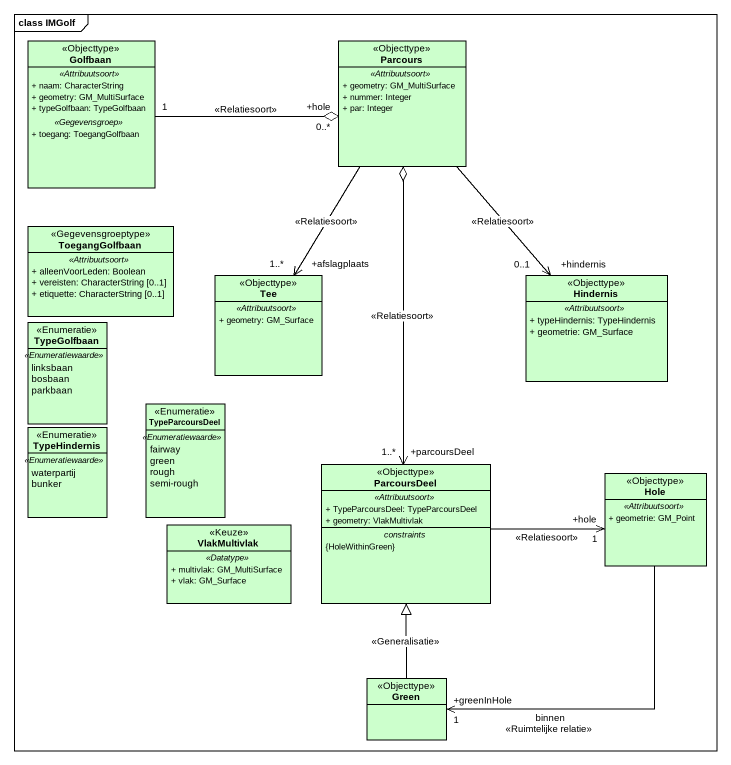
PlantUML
@startuml
mainframe class IMGolf
hide circle
hide empty members
skinparam classAttributeIconSize 0
class Golfbaan <<Objecttype>> #CCFFCC {
  .. <<Attribuutsoort>> ..
  + naam: CharacterString
  + geometry: GM_MultiSurface
  + typeGolfbaan: TypeGolfbaan
  .. <<Gegevensgroep>> ..
  + toegang: ToegangGolfbaan
}
class Parcours <<Objecttype>> #CCFFCC {
  .. <<Attribuutsoort>> ..
  + geometry: GM_MultiSurface
  + nummer: Integer
  + par: Integer
}
class ToegangGolfbaan <<Gegevensgroeptype>> #CCFFCC {
  .. <<Attribuutsoort>> ..
  + alleenVoorLeden: Boolean
  + vereisten: CharacterString [0..1]
  + etiquette: CharacterString [0..1]
}
class Tee <<Objecttype>> #CCFFCC {
  .. <<Attribuutsoort>> ..
  + geometry: GM_Surface
}
class Hindernis <<Objecttype>> #CCFFCC {
  .. <<Attribuutsoort>> ..
  + typeHindernis: TypeHindernis
  + geometrie: GM_Surface
}
enum TypeGolfbaan <<Enumeratie>> #CCFFCC {
  .. <<Enumeratiewaarde>> ..
  linksbaan
  bosbaan
  parkbaan
}
enum TypeParcoursDeel <<Enumeratie>> #CCFFCC {
  .. <<Enumeratiewaarde>> ..
  fairway
  green
  rough
  semi-rough
}
enum TypeHindernis <<Enumeratie>> #CCFFCC {
  .. <<Enumeratiewaarde>> ..
  waterpartij
  bunker
}
class ParcoursDeel <<Objecttype>> #CCFFCC {
  .. <<Attribuutsoort>> ..
  + TypeParcoursDeel: TypeParcoursDeel
  + geometry: VlakMultivlak
  -- constraints --
  {HoleWithinGreen}
}
class Hole <<Objecttype>> #CCFFCC {
  .. <<Attribuutsoort>> ..
  + geometrie: GM_Point
}
class VlakMultivlak <<Keuze>> #CCFFCC {
  .. <<Datatype>> ..
  + multivlak: GM_MultiSurface
  + vlak: GM_Surface
}
class Green <<Objecttype>> #CCFFCC
Golfbaan "1" -right-o "+hole\n0..*" Parcours : <<Relatiesoort>>
Parcours --> "+afslagplaats\n1..*" Tee : <<Relatiesoort>>
Parcours --> "+hindernis\n0..1" Hindernis : <<Relatiesoort>>
Parcours o--> "+parcoursDeel\n1..*" ParcoursDeel : <<Relatiesoort>>
ParcoursDeel -right-> "+hole\n1" Hole : <<Relatiesoort>>
Hole --> "+greenInHole\n1" Green : binnen\n<<Ruimtelijke relatie>>
Green -up-|> ParcoursDeel : <<Generalisatie>>
@enduml
